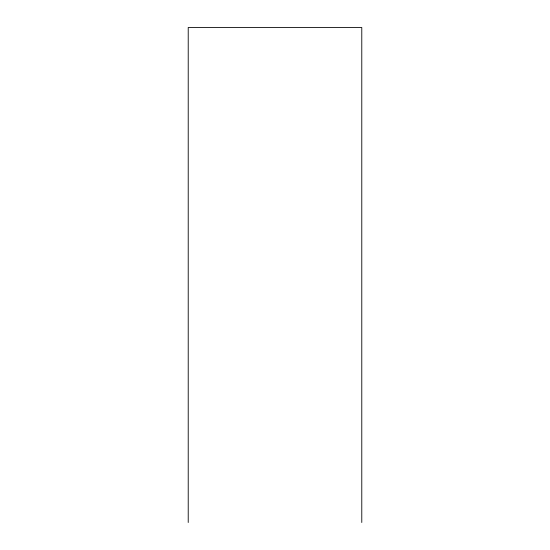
<?xml version="1.0" encoding="UTF-8"?>
<svg xmlns="http://www.w3.org/2000/svg" width="550" height="550" viewBox="0 0 550 550"><rect width="100%" height="100%" fill="white"/><g stroke="black" fill="none" stroke-linecap="round" stroke-linejoin="round"><path stroke-width="0.82" d="M361.783 522.5L361.783 27.5L188.217 27.5L188.217 522.5"/></g></svg>
